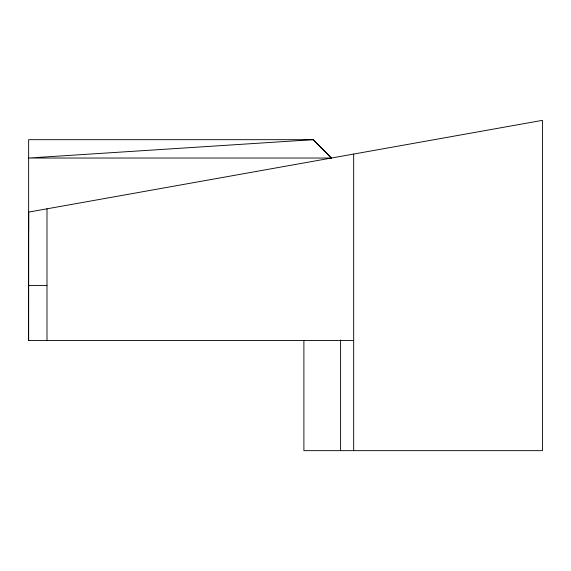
<?xml version="1.0" encoding="UTF-8"?>
<svg xmlns="http://www.w3.org/2000/svg" width="571" height="571" viewBox="0 0 571 571"><rect width="100%" height="100%" fill="white"/><g stroke="black" fill="none" stroke-linecap="round" stroke-linejoin="round"><path stroke-width="0.86" d="M303.9 340.552L303.9 450.655L542.45 450.655L542.45 120.345L28.643 212.098L28.55 340.552L353.67 340.552M28.643 230.448L28.643 212.098M28.643 285.5L46.993 285.5M331.358 158.031L313.072 139.681L28.643 139.681L28.657 340.552M353.67 154.056L353.67 450.655M340.594 340.038L340.594 450.655M46.993 208.822L46.993 340.552M313.072 139.681L28.643 158.031L331.423 158.031L313.072 139.681"/></g></svg>
